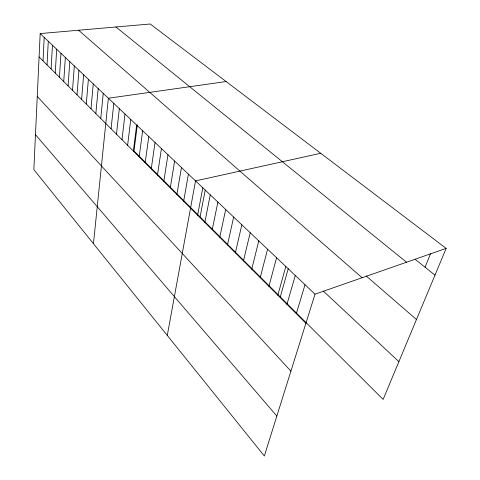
<?xml version="1.0" encoding="UTF-8"?>
<svg xmlns="http://www.w3.org/2000/svg" width="480" height="480" viewBox="0 0 480 480"><rect width="100%" height="100%" fill="white"/><g stroke="black" fill="none" stroke-linecap="round" stroke-linejoin="round"><path stroke-width="0.72" d="M40.176 33.57L33.852 169.656L264.342 456L315.006 294.186L446.148 248.388L150.234 24L40.176 33.57L315.006 294.186M43.038 60.876L44.202 37.386M47.04 64.878L48.288 41.262M51.114 68.946L52.446 45.204M55.254 73.08L56.676 49.212M59.466 77.28L60.972 53.292M63.744 81.552L65.346 57.438M68.1 85.896L69.798 61.656M72.522 90.318L74.322 65.946M77.028 94.812L78.93 70.314M81.612 99.384L83.616 74.76M86.274 104.04L88.386 79.284M91.014 108.774L93.246 83.892M95.844 113.598L98.19 88.584M100.764 118.506L103.23 93.36M93.456 243.702L108.36 98.226L226.128 81.546M111.072 128.796L113.796 103.38M116.478 134.196L119.34 108.636M121.992 139.698L124.998 114M127.608 145.308L130.764 119.472M133.344 151.026L136.65 125.052M137.334 124.866L133.992 151.014L383.13 399.432L446.148 248.388M139.188 156.864L142.656 130.746M145.152 162.816L148.788 136.56M151.242 168.894L155.046 142.5M157.452 175.098L161.436 148.56M163.794 181.428L167.964 154.746M170.274 187.896L174.636 161.07M176.886 194.496L181.446 167.532M183.648 201.246L188.412 174.138M167.28 335.418L195.534 180.894L320.73 153.282M197.61 215.184L202.812 187.794M200.07 216.906L205.248 190.002M204.822 222.384L210.264 194.856M212.202 229.752L217.884 202.086M219.75 237.282L225.678 209.478M227.466 244.992L233.664 217.05M235.368 252.876L241.836 224.796M243.456 260.952L250.206 232.74M251.736 269.214L258.78 240.87M260.22 277.68L267.57 249.204M268.908 286.356L276.582 257.748M277.812 295.242L285.822 266.508M280.296 296.898L288.258 268.62M286.938 304.356L295.296 275.496M296.298 313.698L305.022 284.718M425.058 267.216L430.59 253.554M415.344 259.464L434.982 275.136M115.938 26.982L406.518 262.224M366.138 275.928L416.466 319.53M78.582 30.228L362.094 277.74M323.292 291.048L398.892 361.656M39.09 56.94L305.898 323.28M37.26 96.408L290.91 371.142M35.478 134.664L276.84 416.082"/></g></svg>
